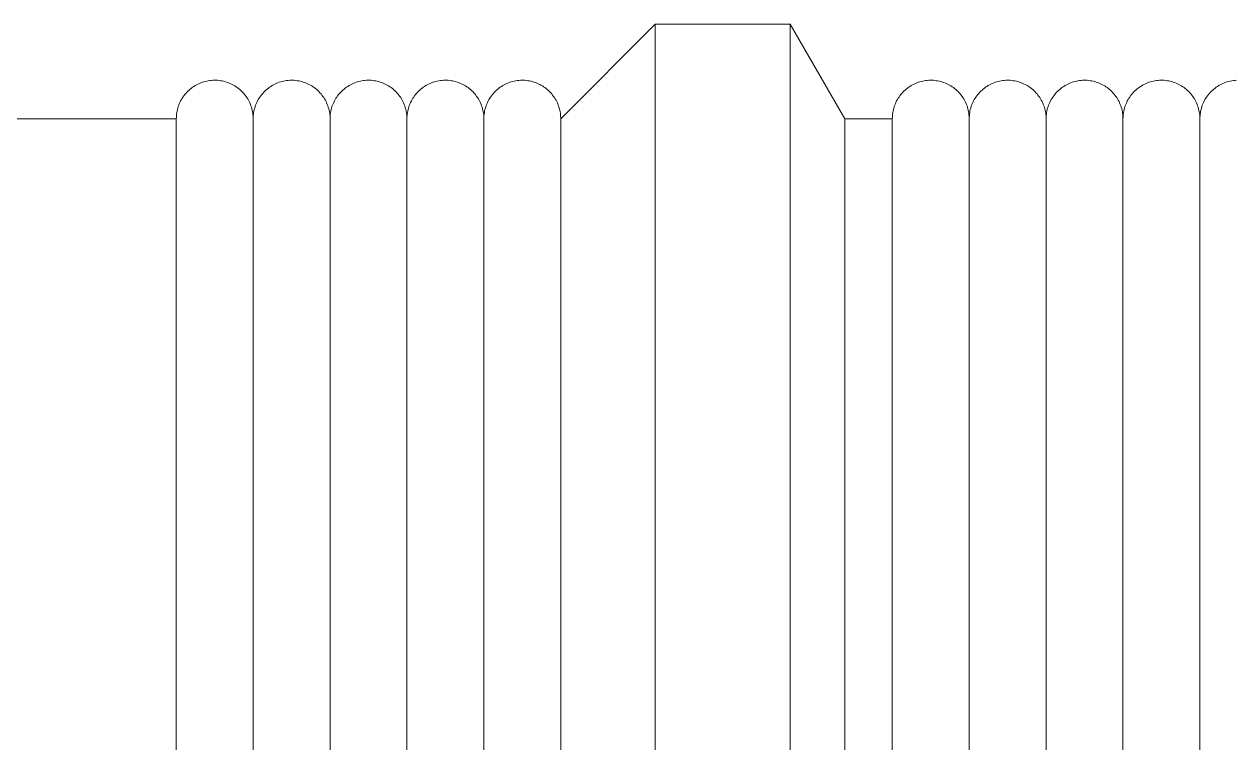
# Model space of a CAD drawing. Header units: inches. Extents: x -10318 to -7858, y -1627 to -453.
# Drawn here: x -8712.705 to -8711.479, y -570.866 to -570.14 of the extents above; entities that cross this region are included whole.
import ezdxf

# ---------------------------------------------------------------- set-up
doc = ezdxf.new("R2010")
doc.units = ezdxf.units.IN
doc.header["$MEASUREMENT"] = 0
doc.layers.add('A-GENM', color=13, linetype='Continuous', lineweight=9)

# ---------------------------------------------------------------- blocks, each defined once
blk = doc.blocks.new('M4_Assault_Rifle_14308 - M4_Assault_Rifle_14308-V7-4-Lower')
at = {"layer": 'A-GENM'}
for p, q in [((7.2004, -1.8851), (7.2004, -2.5417)), ((7.2783, -1.8851), (7.2783, -2.5417)), ((7.3561, -1.8851), (7.3561, -2.5417)), ((7.4339, -1.8851), (7.4339, -2.5417)), ((7.5117, -1.8851), (7.5117, -2.5417)), ((7.5599, -1.8851), (7.5599, -2.5417)), ((7.615, -1.8851), (7.615, -2.6372)), ((7.7517, -1.8851), (7.7517, -2.6372)), ((7.8472, -1.8851), (7.8472, -2.5417)), ((7.925, -1.8851), (7.925, -2.5417)), ((8.0028, -1.8851), (8.0028, -2.5417)), ((8.0807, -1.8851), (8.0807, -2.5417)), ((8.1585, -1.8851), (8.1585, -2.5417)), ((8.2363, -1.8851), (8.2363, -2.5417)), ((7.5117, -2.5417), (7.5599, -2.5417)), ((7.5599, -2.5417), (7.615, -2.6372)), ((7.7517, -2.6372), (7.8472, -2.5417)), ((8.2363, -2.5417), (8.2845, -2.5417)), ((8.2845, -2.5417), (9.18, -2.5417)), ((7.615, -2.6372), (7.7517, -2.6372))]:
    blk.add_line(p, q, dxfattribs=at)
at = {"layer": 'A-GENM', "flags": 128}
for points in [[(7.2004, -2.5417), (7.2004, -2.5411), (7.2004, -2.5396), (7.2004, -2.537), (7.2004, -2.5333), (7.2004, -2.5286), (7.2004, -2.5229), (7.2004, -2.5161), (7.2004, -2.5083), (7.2004, -2.4996), (7.2004, -2.4898), (7.2004, -2.4791), (7.2004, -2.4675), (7.2004, -2.4549), (7.2004, -2.4414), (7.2004, -2.427), (7.2004, -2.4117), (7.2004, -2.3956), (7.2004, -2.3787), (7.2004, -2.361), (7.2004, -2.3426), (7.2004, -2.3234), (7.2004, -2.3035), (7.2004, -2.2829), (7.2004, -2.2617), (7.2004, -2.2399), (7.2004, -2.2175), (7.2004, -2.1946), (7.2004, -2.1712), (7.2004, -2.1473), (7.2004, -2.123), (7.2004, -2.0984), (7.2004, -2.0734), (7.2004, -2.0481), (7.2004, -2.0225), (7.2004, -1.9967), (7.2004, -1.9708), (7.2004, -1.9447), (7.2004, -1.9185), (7.2004, -1.8922)], [(7.2004, -1.8851), (7.2004, -1.9114), (7.2004, -1.9376), (7.2004, -1.9637), (7.2004, -1.9897), (7.2004, -2.0156), (7.2004, -2.0412), (7.2004, -2.0666), (7.2004, -2.0917), (7.2004, -2.1164), (7.2004, -2.1408), (7.2004, -2.1648), (7.2004, -2.1883), (7.2004, -2.2114), (7.2004, -2.2339), (7.2004, -2.2559), (7.2004, -2.2772), (7.2004, -2.298), (7.2004, -2.3181), (7.2004, -2.3374), (7.2004, -2.3561), (7.2004, -2.374), (7.2004, -2.3912), (7.2004, -2.4075), (7.2004, -2.423), (7.2004, -2.4376), (7.2004, -2.4513), (7.2004, -2.4642), (7.2004, -2.4761), (7.2004, -2.4871), (7.2004, -2.4971), (7.2004, -2.5061), (7.2004, -2.5141), (7.2004, -2.5211), (7.2004, -2.5271), (7.2004, -2.5321), (7.2004, -2.5361), (7.2004, -2.539), (7.2004, -2.5408), (7.2004, -2.5416)], [(7.2783, -2.5417), (7.2783, -2.5411), (7.2783, -2.5396), (7.2783, -2.537), (7.2783, -2.5333), (7.2783, -2.5286), (7.2783, -2.5229), (7.2783, -2.5161), (7.2783, -2.5083), (7.2783, -2.4996), (7.2783, -2.4898), (7.2783, -2.4791), (7.2783, -2.4675), (7.2783, -2.4549), (7.2783, -2.4414), (7.2783, -2.427), (7.2783, -2.4117), (7.2783, -2.3956), (7.2783, -2.3787), (7.2783, -2.361), (7.2783, -2.3426), (7.2783, -2.3234), (7.2783, -2.3035), (7.2783, -2.2829), (7.2783, -2.2617), (7.2783, -2.2399), (7.2783, -2.2175), (7.2783, -2.1946), (7.2783, -2.1712), (7.2783, -2.1473), (7.2783, -2.123), (7.2783, -2.0984), (7.2783, -2.0734), (7.2783, -2.0481), (7.2783, -2.0225), (7.2783, -1.9967), (7.2783, -1.9708), (7.2783, -1.9447), (7.2783, -1.9185), (7.2783, -1.8922)], [(7.2783, -1.8851), (7.2783, -1.9114), (7.2783, -1.9376), (7.2783, -1.9637), (7.2783, -1.9897), (7.2783, -2.0156), (7.2783, -2.0412), (7.2783, -2.0666), (7.2783, -2.0917), (7.2783, -2.1164), (7.2783, -2.1408), (7.2783, -2.1648), (7.2783, -2.1883), (7.2783, -2.2114), (7.2783, -2.2339), (7.2783, -2.2559), (7.2783, -2.2772), (7.2783, -2.298), (7.2783, -2.3181), (7.2783, -2.3374), (7.2783, -2.3561), (7.2783, -2.374), (7.2783, -2.3912), (7.2783, -2.4075), (7.2783, -2.423), (7.2783, -2.4376), (7.2783, -2.4513), (7.2783, -2.4642), (7.2783, -2.4761), (7.2783, -2.4871), (7.2783, -2.4971), (7.2783, -2.5061), (7.2783, -2.5141), (7.2783, -2.5211), (7.2783, -2.5271), (7.2783, -2.5321), (7.2783, -2.5361), (7.2783, -2.539), (7.2783, -2.5408), (7.2783, -2.5416)], [(7.3561, -2.5417), (7.3561, -2.5411), (7.3561, -2.5396), (7.3561, -2.537), (7.3561, -2.5333), (7.3561, -2.5286), (7.3561, -2.5229), (7.3561, -2.5161), (7.3561, -2.5083), (7.3561, -2.4996), (7.3561, -2.4898), (7.3561, -2.4791), (7.3561, -2.4675), (7.3561, -2.4549), (7.3561, -2.4414), (7.3561, -2.427), (7.3561, -2.4117), (7.3561, -2.3956), (7.3561, -2.3787), (7.3561, -2.361), (7.3561, -2.3426), (7.3561, -2.3234), (7.3561, -2.3035), (7.3561, -2.2829), (7.3561, -2.2617), (7.3561, -2.2399), (7.3561, -2.2175), (7.3561, -2.1946), (7.3561, -2.1712), (7.3561, -2.1473), (7.3561, -2.123), (7.3561, -2.0984), (7.3561, -2.0734), (7.3561, -2.0481), (7.3561, -2.0225), (7.3561, -1.9967), (7.3561, -1.9708), (7.3561, -1.9447), (7.3561, -1.9185), (7.3561, -1.8922)], [(7.3561, -1.8851), (7.3561, -1.9114), (7.3561, -1.9376), (7.3561, -1.9637), (7.3561, -1.9897), (7.3561, -2.0156), (7.3561, -2.0412), (7.3561, -2.0666), (7.3561, -2.0917), (7.3561, -2.1164), (7.3561, -2.1408), (7.3561, -2.1648), (7.3561, -2.1883), (7.3561, -2.2114), (7.3561, -2.2339), (7.3561, -2.2559), (7.3561, -2.2772), (7.3561, -2.298), (7.3561, -2.3181), (7.3561, -2.3374), (7.3561, -2.3561), (7.3561, -2.374), (7.3561, -2.3912), (7.3561, -2.4075), (7.3561, -2.423), (7.3561, -2.4376), (7.3561, -2.4513), (7.3561, -2.4642), (7.3561, -2.4761), (7.3561, -2.4871), (7.3561, -2.4971), (7.3561, -2.5061), (7.3561, -2.5141), (7.3561, -2.5211), (7.3561, -2.5271), (7.3561, -2.5321), (7.3561, -2.5361), (7.3561, -2.539), (7.3561, -2.5408), (7.3561, -2.5416)], [(7.4339, -2.5417), (7.4339, -2.5411), (7.4339, -2.5396), (7.4339, -2.537), (7.4339, -2.5333), (7.4339, -2.5286), (7.4339, -2.5229), (7.4339, -2.5161), (7.4339, -2.5083), (7.4339, -2.4996), (7.4339, -2.4898), (7.4339, -2.4791), (7.4339, -2.4675), (7.4339, -2.4549), (7.4339, -2.4414), (7.4339, -2.427), (7.4339, -2.4117), (7.4339, -2.3956), (7.4339, -2.3787), (7.4339, -2.361), (7.4339, -2.3426), (7.4339, -2.3234), (7.4339, -2.3035), (7.4339, -2.2829), (7.4339, -2.2617), (7.4339, -2.2399), (7.4339, -2.2175), (7.4339, -2.1946), (7.4339, -2.1712), (7.4339, -2.1473), (7.4339, -2.123), (7.4339, -2.0984), (7.4339, -2.0734), (7.4339, -2.0481), (7.4339, -2.0225), (7.4339, -1.9967), (7.4339, -1.9708), (7.4339, -1.9447), (7.4339, -1.9185), (7.4339, -1.8922)], [(7.4339, -1.8851), (7.4339, -1.9114), (7.4339, -1.9376), (7.4339, -1.9637), (7.4339, -1.9897), (7.4339, -2.0156), (7.4339, -2.0412), (7.4339, -2.0666), (7.4339, -2.0917), (7.4339, -2.1164), (7.4339, -2.1408), (7.4339, -2.1648), (7.4339, -2.1883), (7.4339, -2.2114), (7.4339, -2.2339), (7.4339, -2.2559), (7.4339, -2.2772), (7.4339, -2.298), (7.4339, -2.3181), (7.4339, -2.3374), (7.4339, -2.3561), (7.4339, -2.374), (7.4339, -2.3912), (7.4339, -2.4075), (7.4339, -2.423), (7.4339, -2.4376), (7.4339, -2.4513), (7.4339, -2.4642), (7.4339, -2.4761), (7.4339, -2.4871), (7.4339, -2.4971), (7.4339, -2.5061), (7.4339, -2.5141), (7.4339, -2.5211), (7.4339, -2.5271), (7.4339, -2.5321), (7.4339, -2.5361), (7.4339, -2.539), (7.4339, -2.5408), (7.4339, -2.5416)], [(7.5117, -2.5417), (7.5117, -2.5411), (7.5117, -2.5396), (7.5117, -2.537), (7.5117, -2.5333), (7.5117, -2.5286), (7.5117, -2.5229), (7.5117, -2.5161), (7.5117, -2.5083), (7.5117, -2.4996), (7.5117, -2.4898), (7.5117, -2.4791), (7.5117, -2.4675), (7.5117, -2.4549), (7.5117, -2.4414), (7.5117, -2.427), (7.5117, -2.4117), (7.5117, -2.3956), (7.5117, -2.3787), (7.5117, -2.361), (7.5117, -2.3426), (7.5117, -2.3234), (7.5117, -2.3035), (7.5117, -2.2829), (7.5117, -2.2617), (7.5117, -2.2399), (7.5117, -2.2175), (7.5117, -2.1946), (7.5117, -2.1712), (7.5117, -2.1473), (7.5117, -2.123), (7.5117, -2.0984), (7.5117, -2.0734), (7.5117, -2.0481), (7.5117, -2.0225), (7.5117, -1.9967), (7.5117, -1.9708), (7.5117, -1.9447), (7.5117, -1.9185), (7.5117, -1.8922)], [(7.8472, -1.8851), (7.8472, -1.9114), (7.8472, -1.9376), (7.8472, -1.9637), (7.8472, -1.9897), (7.8472, -2.0156), (7.8472, -2.0412), (7.8472, -2.0666), (7.8472, -2.0917), (7.8472, -2.1164), (7.8472, -2.1408), (7.8472, -2.1648), (7.8472, -2.1883), (7.8472, -2.2114), (7.8472, -2.2339), (7.8472, -2.2559), (7.8472, -2.2772), (7.8472, -2.298), (7.8472, -2.3181), (7.8472, -2.3374), (7.8472, -2.3561), (7.8472, -2.374), (7.8472, -2.3912), (7.8472, -2.4075), (7.8472, -2.423), (7.8472, -2.4376), (7.8472, -2.4513), (7.8472, -2.4642), (7.8472, -2.4761), (7.8472, -2.4871), (7.8472, -2.4971), (7.8472, -2.5061), (7.8472, -2.5141), (7.8472, -2.5211), (7.8472, -2.5271), (7.8472, -2.5321), (7.8472, -2.5361), (7.8472, -2.539), (7.8472, -2.5408), (7.8472, -2.5416)], [(7.925, -2.5417), (7.925, -2.5411), (7.925, -2.5396), (7.925, -2.537), (7.925, -2.5333), (7.925, -2.5286), (7.925, -2.5229), (7.925, -2.5161), (7.925, -2.5083), (7.925, -2.4996), (7.925, -2.4898), (7.925, -2.4791), (7.925, -2.4675), (7.925, -2.4549), (7.925, -2.4414), (7.925, -2.427), (7.925, -2.4117), (7.925, -2.3956), (7.925, -2.3787), (7.925, -2.361), (7.925, -2.3426), (7.925, -2.3234), (7.925, -2.3035), (7.925, -2.2829), (7.925, -2.2617), (7.925, -2.2399), (7.925, -2.2175), (7.925, -2.1946), (7.925, -2.1712), (7.925, -2.1473), (7.925, -2.123), (7.925, -2.0984), (7.925, -2.0734), (7.925, -2.0481), (7.925, -2.0225), (7.925, -1.9967), (7.925, -1.9708), (7.925, -1.9447), (7.925, -1.9185), (7.925, -1.8922)], [(7.925, -1.8851), (7.925, -1.9114), (7.925, -1.9376), (7.925, -1.9637), (7.925, -1.9897), (7.925, -2.0156), (7.925, -2.0412), (7.925, -2.0666), (7.925, -2.0917), (7.925, -2.1164), (7.925, -2.1408), (7.925, -2.1648), (7.925, -2.1883), (7.925, -2.2114), (7.925, -2.2339), (7.925, -2.2559), (7.925, -2.2772), (7.925, -2.298), (7.925, -2.3181), (7.925, -2.3374), (7.925, -2.3561), (7.925, -2.374), (7.925, -2.3912), (7.925, -2.4075), (7.925, -2.423), (7.925, -2.4376), (7.925, -2.4513), (7.925, -2.4642), (7.925, -2.4761), (7.925, -2.4871), (7.925, -2.4971), (7.925, -2.5061), (7.925, -2.5141), (7.925, -2.5211), (7.925, -2.5271), (7.925, -2.5321), (7.925, -2.5361), (7.925, -2.539), (7.925, -2.5408), (7.925, -2.5416)], [(8.0028, -2.5417), (8.0028, -2.5411), (8.0028, -2.5396), (8.0028, -2.537), (8.0028, -2.5333), (8.0028, -2.5286), (8.0028, -2.5229), (8.0028, -2.5161), (8.0028, -2.5083), (8.0028, -2.4996), (8.0028, -2.4898), (8.0028, -2.4791), (8.0028, -2.4675), (8.0028, -2.4549), (8.0028, -2.4414), (8.0028, -2.427), (8.0028, -2.4117), (8.0028, -2.3956), (8.0028, -2.3787), (8.0028, -2.361), (8.0028, -2.3426), (8.0028, -2.3234), (8.0028, -2.3035), (8.0028, -2.2829), (8.0028, -2.2617), (8.0028, -2.2399), (8.0028, -2.2175), (8.0028, -2.1946), (8.0028, -2.1712), (8.0028, -2.1473), (8.0028, -2.123), (8.0028, -2.0984), (8.0028, -2.0734), (8.0028, -2.0481), (8.0028, -2.0225), (8.0028, -1.9967), (8.0028, -1.9708), (8.0028, -1.9447), (8.0028, -1.9185), (8.0028, -1.8922)], [(8.0028, -1.8851), (8.0028, -1.9114), (8.0028, -1.9376), (8.0028, -1.9637), (8.0028, -1.9897), (8.0028, -2.0156), (8.0028, -2.0412), (8.0028, -2.0666), (8.0028, -2.0917), (8.0028, -2.1164), (8.0028, -2.1408), (8.0028, -2.1648), (8.0028, -2.1883), (8.0028, -2.2114), (8.0028, -2.2339), (8.0028, -2.2559), (8.0028, -2.2772), (8.0028, -2.298), (8.0028, -2.3181), (8.0028, -2.3374), (8.0028, -2.3561), (8.0028, -2.374), (8.0028, -2.3912), (8.0028, -2.4075), (8.0028, -2.423), (8.0028, -2.4376), (8.0028, -2.4513), (8.0028, -2.4642), (8.0028, -2.4761), (8.0028, -2.4871), (8.0028, -2.4971), (8.0028, -2.5061), (8.0028, -2.5141), (8.0028, -2.5211), (8.0028, -2.5271), (8.0028, -2.5321), (8.0028, -2.5361), (8.0028, -2.539), (8.0028, -2.5408), (8.0028, -2.5416)], [(8.0807, -2.5417), (8.0807, -2.5411), (8.0807, -2.5396), (8.0807, -2.537), (8.0807, -2.5333), (8.0807, -2.5286), (8.0807, -2.5229), (8.0807, -2.5161), (8.0807, -2.5083), (8.0807, -2.4996), (8.0807, -2.4898), (8.0807, -2.4791), (8.0807, -2.4675), (8.0807, -2.4549), (8.0807, -2.4414), (8.0807, -2.427), (8.0807, -2.4117), (8.0807, -2.3956), (8.0807, -2.3787), (8.0807, -2.361), (8.0807, -2.3426), (8.0807, -2.3234), (8.0807, -2.3035), (8.0807, -2.2829), (8.0807, -2.2617), (8.0807, -2.2399), (8.0807, -2.2175), (8.0807, -2.1946), (8.0807, -2.1712), (8.0807, -2.1473), (8.0807, -2.123), (8.0807, -2.0984), (8.0807, -2.0734), (8.0807, -2.0481), (8.0807, -2.0225), (8.0807, -1.9967), (8.0807, -1.9708), (8.0807, -1.9447), (8.0807, -1.9185), (8.0807, -1.8922)], [(8.0807, -1.8851), (8.0807, -1.9114), (8.0807, -1.9376), (8.0807, -1.9637), (8.0807, -1.9897), (8.0807, -2.0156), (8.0807, -2.0412), (8.0807, -2.0666), (8.0807, -2.0917), (8.0807, -2.1164), (8.0807, -2.1408), (8.0807, -2.1648), (8.0807, -2.1883), (8.0807, -2.2114), (8.0807, -2.2339), (8.0807, -2.2559), (8.0807, -2.2772), (8.0807, -2.298), (8.0807, -2.3181), (8.0807, -2.3374), (8.0807, -2.3561), (8.0807, -2.374), (8.0807, -2.3912), (8.0807, -2.4075), (8.0807, -2.423), (8.0807, -2.4376), (8.0807, -2.4513), (8.0807, -2.4642), (8.0807, -2.4761), (8.0807, -2.4871), (8.0807, -2.4971), (8.0807, -2.5061), (8.0807, -2.5141), (8.0807, -2.5211), (8.0807, -2.5271), (8.0807, -2.5321), (8.0807, -2.5361), (8.0807, -2.539), (8.0807, -2.5408), (8.0807, -2.5416)], [(8.1585, -2.5417), (8.1585, -2.5411), (8.1585, -2.5396), (8.1585, -2.537), (8.1585, -2.5333), (8.1585, -2.5286), (8.1585, -2.5229), (8.1585, -2.5161), (8.1585, -2.5083), (8.1585, -2.4996), (8.1585, -2.4898), (8.1585, -2.4791), (8.1585, -2.4675), (8.1585, -2.4549), (8.1585, -2.4414), (8.1585, -2.427), (8.1585, -2.4117), (8.1585, -2.3956), (8.1585, -2.3787), (8.1585, -2.361), (8.1585, -2.3426), (8.1585, -2.3234), (8.1585, -2.3035), (8.1585, -2.2829), (8.1585, -2.2617), (8.1585, -2.2399), (8.1585, -2.2175), (8.1585, -2.1946), (8.1585, -2.1712), (8.1585, -2.1473), (8.1585, -2.123), (8.1585, -2.0984), (8.1585, -2.0734), (8.1585, -2.0481), (8.1585, -2.0225), (8.1585, -1.9967), (8.1585, -1.9708), (8.1585, -1.9447), (8.1585, -1.9185), (8.1585, -1.8922)], [(8.1585, -1.8851), (8.1585, -1.9114), (8.1585, -1.9376), (8.1585, -1.9637), (8.1585, -1.9897), (8.1585, -2.0156), (8.1585, -2.0412), (8.1585, -2.0666), (8.1585, -2.0917), (8.1585, -2.1164), (8.1585, -2.1408), (8.1585, -2.1648), (8.1585, -2.1883), (8.1585, -2.2114), (8.1585, -2.2339), (8.1585, -2.2559), (8.1585, -2.2772), (8.1585, -2.298), (8.1585, -2.3181), (8.1585, -2.3374), (8.1585, -2.3561), (8.1585, -2.374), (8.1585, -2.3912), (8.1585, -2.4075), (8.1585, -2.423), (8.1585, -2.4376), (8.1585, -2.4513), (8.1585, -2.4642), (8.1585, -2.4761), (8.1585, -2.4871), (8.1585, -2.4971), (8.1585, -2.5061), (8.1585, -2.5141), (8.1585, -2.5211), (8.1585, -2.5271), (8.1585, -2.5321), (8.1585, -2.5361), (8.1585, -2.539), (8.1585, -2.5408), (8.1585, -2.5416)], [(8.2363, -2.5417), (8.2363, -2.5411), (8.2363, -2.5396), (8.2363, -2.537), (8.2363, -2.5333), (8.2363, -2.5286), (8.2363, -2.5229), (8.2363, -2.5161), (8.2363, -2.5083), (8.2363, -2.4996), (8.2363, -2.4898), (8.2363, -2.4791), (8.2363, -2.4675), (8.2363, -2.4549), (8.2363, -2.4414), (8.2363, -2.427), (8.2363, -2.4117), (8.2363, -2.3956), (8.2363, -2.3787), (8.2363, -2.361), (8.2363, -2.3426), (8.2363, -2.3234), (8.2363, -2.3035), (8.2363, -2.2829), (8.2363, -2.2617), (8.2363, -2.2399), (8.2363, -2.2175), (8.2363, -2.1946), (8.2363, -2.1712), (8.2363, -2.1473), (8.2363, -2.123), (8.2363, -2.0984), (8.2363, -2.0734), (8.2363, -2.0481), (8.2363, -2.0225), (8.2363, -1.9967), (8.2363, -1.9708), (8.2363, -1.9447), (8.2363, -1.9185), (8.2363, -1.8922)], [(7.2004, -2.5417), (7.2004, -2.5411), (7.2004, -2.5396), (7.2004, -2.537), (7.2004, -2.5333), (7.2004, -2.5286), (7.2004, -2.5229), (7.2004, -2.5161), (7.2004, -2.5083), (7.2004, -2.4996), (7.2004, -2.4898), (7.2004, -2.4791), (7.2004, -2.4675), (7.2004, -2.4549), (7.2004, -2.4414), (7.2004, -2.427), (7.2004, -2.4117), (7.2004, -2.3956), (7.2004, -2.3787), (7.2004, -2.361), (7.2004, -2.3426), (7.2004, -2.3234), (7.2004, -2.3035), (7.2004, -2.2829), (7.2004, -2.2617), (7.2004, -2.2399), (7.2004, -2.2175), (7.2004, -2.1946), (7.2004, -2.1712), (7.2004, -2.1473), (7.2004, -2.123), (7.2004, -2.0984), (7.2004, -2.0734), (7.2004, -2.0481), (7.2004, -2.0225), (7.2004, -1.9967), (7.2004, -1.9708), (7.2004, -1.9447)], [(7.2783, -2.5417), (7.2783, -2.5411), (7.2783, -2.5396), (7.2783, -2.537), (7.2783, -2.5333), (7.2783, -2.5286), (7.2783, -2.5229), (7.2783, -2.5161), (7.2783, -2.5083), (7.2783, -2.4996), (7.2783, -2.4898), (7.2783, -2.4791), (7.2783, -2.4675), (7.2783, -2.4549), (7.2783, -2.4414), (7.2783, -2.427), (7.2783, -2.4117), (7.2783, -2.3956), (7.2783, -2.3787), (7.2783, -2.361), (7.2783, -2.3426), (7.2783, -2.3234), (7.2783, -2.3035), (7.2783, -2.2829), (7.2783, -2.2617), (7.2783, -2.2399), (7.2783, -2.2175), (7.2783, -2.1946), (7.2783, -2.1712), (7.2783, -2.1473), (7.2783, -2.123), (7.2783, -2.0984), (7.2783, -2.0734), (7.2783, -2.0481), (7.2783, -2.0225), (7.2783, -1.9967), (7.2783, -1.9708), (7.2783, -1.9447)], [(7.3561, -2.5417), (7.3561, -2.5411), (7.3561, -2.5396), (7.3561, -2.537), (7.3561, -2.5333), (7.3561, -2.5286), (7.3561, -2.5229), (7.3561, -2.5161), (7.3561, -2.5083), (7.3561, -2.4996), (7.3561, -2.4898), (7.3561, -2.4791), (7.3561, -2.4675), (7.3561, -2.4549), (7.3561, -2.4414), (7.3561, -2.427), (7.3561, -2.4117), (7.3561, -2.3956), (7.3561, -2.3787), (7.3561, -2.361), (7.3561, -2.3426), (7.3561, -2.3234), (7.3561, -2.3035), (7.3561, -2.2829), (7.3561, -2.2617), (7.3561, -2.2399), (7.3561, -2.2175), (7.3561, -2.1946), (7.3561, -2.1712), (7.3561, -2.1473), (7.3561, -2.123), (7.3561, -2.0984), (7.3561, -2.0734), (7.3561, -2.0481), (7.3561, -2.0225), (7.3561, -1.9967), (7.3561, -1.9708), (7.3561, -1.9447)], [(7.4339, -2.5417), (7.4339, -2.5411), (7.4339, -2.5396), (7.4339, -2.537), (7.4339, -2.5333), (7.4339, -2.5286), (7.4339, -2.5229), (7.4339, -2.5161), (7.4339, -2.5083), (7.4339, -2.4996), (7.4339, -2.4898), (7.4339, -2.4791), (7.4339, -2.4675), (7.4339, -2.4549), (7.4339, -2.4414), (7.4339, -2.427), (7.4339, -2.4117), (7.4339, -2.3956), (7.4339, -2.3787), (7.4339, -2.361), (7.4339, -2.3426), (7.4339, -2.3234), (7.4339, -2.3035), (7.4339, -2.2829), (7.4339, -2.2617), (7.4339, -2.2399), (7.4339, -2.2175), (7.4339, -2.1946), (7.4339, -2.1712), (7.4339, -2.1473), (7.4339, -2.123), (7.4339, -2.0984), (7.4339, -2.0734), (7.4339, -2.0481), (7.4339, -2.0225), (7.4339, -1.9967), (7.4339, -1.9708), (7.4339, -1.9447)], [(7.925, -2.5417), (7.925, -2.5411), (7.925, -2.5396), (7.925, -2.537), (7.925, -2.5333), (7.925, -2.5286), (7.925, -2.5229), (7.925, -2.5161), (7.925, -2.5083), (7.925, -2.4996), (7.925, -2.4898), (7.925, -2.4791), (7.925, -2.4675), (7.925, -2.4549), (7.925, -2.4414), (7.925, -2.427), (7.925, -2.4117), (7.925, -2.3956), (7.925, -2.3787), (7.925, -2.361), (7.925, -2.3426), (7.925, -2.3234), (7.925, -2.3035), (7.925, -2.2829), (7.925, -2.2617), (7.925, -2.2399), (7.925, -2.2175), (7.925, -2.1946), (7.925, -2.1712), (7.925, -2.1473), (7.925, -2.123), (7.925, -2.0984), (7.925, -2.0734), (7.925, -2.0481), (7.925, -2.0225), (7.925, -1.9967), (7.925, -1.9708), (7.925, -1.9447)], [(8.0028, -2.5417), (8.0028, -2.5411), (8.0028, -2.5396), (8.0028, -2.537), (8.0028, -2.5333), (8.0028, -2.5286), (8.0028, -2.5229), (8.0028, -2.5161), (8.0028, -2.5083), (8.0028, -2.4996), (8.0028, -2.4898), (8.0028, -2.4791), (8.0028, -2.4675), (8.0028, -2.4549), (8.0028, -2.4414), (8.0028, -2.427), (8.0028, -2.4117), (8.0028, -2.3956), (8.0028, -2.3787), (8.0028, -2.361), (8.0028, -2.3426), (8.0028, -2.3234), (8.0028, -2.3035), (8.0028, -2.2829), (8.0028, -2.2617), (8.0028, -2.2399), (8.0028, -2.2175), (8.0028, -2.1946), (8.0028, -2.1712), (8.0028, -2.1473), (8.0028, -2.123), (8.0028, -2.0984), (8.0028, -2.0734), (8.0028, -2.0481), (8.0028, -2.0225), (8.0028, -1.9967), (8.0028, -1.9708), (8.0028, -1.9447)], [(8.0807, -2.5417), (8.0807, -2.5411), (8.0807, -2.5396), (8.0807, -2.537), (8.0807, -2.5333), (8.0807, -2.5286), (8.0807, -2.5229), (8.0807, -2.5161), (8.0807, -2.5083), (8.0807, -2.4996), (8.0807, -2.4898), (8.0807, -2.4791), (8.0807, -2.4675), (8.0807, -2.4549), (8.0807, -2.4414), (8.0807, -2.427), (8.0807, -2.4117), (8.0807, -2.3956), (8.0807, -2.3787), (8.0807, -2.361), (8.0807, -2.3426), (8.0807, -2.3234), (8.0807, -2.3035), (8.0807, -2.2829), (8.0807, -2.2617), (8.0807, -2.2399), (8.0807, -2.2175), (8.0807, -2.1946), (8.0807, -2.1712), (8.0807, -2.1473), (8.0807, -2.123), (8.0807, -2.0984), (8.0807, -2.0734), (8.0807, -2.0481), (8.0807, -2.0225), (8.0807, -1.9967), (8.0807, -1.9708), (8.0807, -1.9447)], [(8.1585, -2.5417), (8.1585, -2.5411), (8.1585, -2.5396), (8.1585, -2.537), (8.1585, -2.5333), (8.1585, -2.5286), (8.1585, -2.5229), (8.1585, -2.5161), (8.1585, -2.5083), (8.1585, -2.4996), (8.1585, -2.4898), (8.1585, -2.4791), (8.1585, -2.4675), (8.1585, -2.4549), (8.1585, -2.4414), (8.1585, -2.427), (8.1585, -2.4117), (8.1585, -2.3956), (8.1585, -2.3787), (8.1585, -2.361), (8.1585, -2.3426), (8.1585, -2.3234), (8.1585, -2.3035), (8.1585, -2.2829), (8.1585, -2.2617), (8.1585, -2.2399), (8.1585, -2.2175), (8.1585, -2.1946), (8.1585, -2.1712), (8.1585, -2.1473), (8.1585, -2.123), (8.1585, -2.0984), (8.1585, -2.0734), (8.1585, -2.0481), (8.1585, -2.0225), (8.1585, -1.9967), (8.1585, -1.9708), (8.1585, -1.9447)], [(7.2004, -2.3561), (7.2004, -2.374), (7.2004, -2.3912)], [(7.2783, -2.3561), (7.2783, -2.374), (7.2783, -2.3912)], [(7.3561, -2.3561), (7.3561, -2.374), (7.3561, -2.3912)], [(7.4339, -2.3561), (7.4339, -2.374), (7.4339, -2.3912)], [(7.5117, -2.3561), (7.5117, -2.374), (7.5117, -2.3912), (7.5117, -2.4075), (7.5117, -2.423), (7.5117, -2.4376), (7.5117, -2.4513), (7.5117, -2.4642), (7.5117, -2.4761), (7.5117, -2.4871), (7.5117, -2.4971), (7.5117, -2.5061), (7.5117, -2.5141), (7.5117, -2.5211), (7.5117, -2.5271), (7.5117, -2.5321), (7.5117, -2.5361), (7.5117, -2.539), (7.5117, -2.5408), (7.5117, -2.5416)], [(7.925, -2.3561), (7.925, -2.374), (7.925, -2.3912)], [(8.0028, -2.3561), (8.0028, -2.374), (8.0028, -2.3912)], [(8.0807, -2.3561), (8.0807, -2.374), (8.0807, -2.3912)], [(8.1585, -2.3561), (8.1585, -2.374), (8.1585, -2.3912)], [(8.2363, -2.3561), (8.2363, -2.374), (8.2363, -2.3912), (8.2363, -2.4075), (8.2363, -2.423), (8.2363, -2.4376), (8.2363, -2.4513), (8.2363, -2.4642), (8.2363, -2.4761), (8.2363, -2.4871), (8.2363, -2.4971), (8.2363, -2.5061), (8.2363, -2.5141), (8.2363, -2.5211), (8.2363, -2.5271), (8.2363, -2.5321), (8.2363, -2.5361), (8.2363, -2.539), (8.2363, -2.5408), (8.2363, -2.5416)], [(7.2004, -2.4761), (7.2004, -2.4871), (7.2004, -2.4971), (7.2004, -2.5061), (7.2004, -2.5141), (7.2004, -2.5211), (7.2004, -2.5271), (7.2004, -2.5321), (7.2004, -2.5361), (7.2004, -2.539), (7.2004, -2.5408), (7.2004, -2.5416)], [(7.2783, -2.4761), (7.2783, -2.4871), (7.2783, -2.4971), (7.2783, -2.5061), (7.2783, -2.5141), (7.2783, -2.5211), (7.2783, -2.5271), (7.2783, -2.5321), (7.2783, -2.5361), (7.2783, -2.539), (7.2783, -2.5408), (7.2783, -2.5416)], [(7.3561, -2.4761), (7.3561, -2.4871), (7.3561, -2.4971), (7.3561, -2.5061), (7.3561, -2.5141), (7.3561, -2.5211), (7.3561, -2.5271), (7.3561, -2.5321), (7.3561, -2.5361), (7.3561, -2.539), (7.3561, -2.5408), (7.3561, -2.5416)], [(7.4339, -2.4761), (7.4339, -2.4871), (7.4339, -2.4971), (7.4339, -2.5061), (7.4339, -2.5141), (7.4339, -2.5211), (7.4339, -2.5271), (7.4339, -2.5321), (7.4339, -2.5361), (7.4339, -2.539), (7.4339, -2.5408), (7.4339, -2.5416)], [(7.925, -2.4761), (7.925, -2.4871), (7.925, -2.4971), (7.925, -2.5061), (7.925, -2.5141), (7.925, -2.5211), (7.925, -2.5271), (7.925, -2.5321), (7.925, -2.5361), (7.925, -2.539), (7.925, -2.5408), (7.925, -2.5416)], [(8.0028, -2.4761), (8.0028, -2.4871), (8.0028, -2.4971), (8.0028, -2.5061), (8.0028, -2.5141), (8.0028, -2.5211), (8.0028, -2.5271), (8.0028, -2.5321), (8.0028, -2.5361), (8.0028, -2.539), (8.0028, -2.5408), (8.0028, -2.5416)], [(8.0807, -2.4761), (8.0807, -2.4871), (8.0807, -2.4971), (8.0807, -2.5061), (8.0807, -2.5141), (8.0807, -2.5211), (8.0807, -2.5271), (8.0807, -2.5321), (8.0807, -2.5361), (8.0807, -2.539), (8.0807, -2.5408), (8.0807, -2.5416)], [(8.1585, -2.4761), (8.1585, -2.4871), (8.1585, -2.4971), (8.1585, -2.5061), (8.1585, -2.5141), (8.1585, -2.5211), (8.1585, -2.5271), (8.1585, -2.5321), (8.1585, -2.5361), (8.1585, -2.539), (8.1585, -2.5408), (8.1585, -2.5416)], [(7.8472, -2.5417), (7.8472, -2.5411), (7.8472, -2.5396), (7.8472, -2.537), (7.8472, -2.5333), (7.8472, -2.5286), (7.8472, -2.5229), (7.8472, -2.5161), (7.8472, -2.5083), (7.8472, -2.4996), (7.8472, -2.4898), (7.8472, -2.4791)], [(7.2004, -2.5417), (7.2004, -2.5432), (7.2003, -2.5448), (7.2002, -2.5463), (7.1999, -2.5479), (7.1997, -2.5494), (7.1993, -2.5509), (7.1989, -2.5524), (7.1985, -2.5539), (7.198, -2.5554), (7.1974, -2.5568), (7.1967, -2.5582), (7.196, -2.5596), (7.1953, -2.561), (7.1945, -2.5623), (7.1936, -2.5636), (7.1927, -2.5649), (7.1918, -2.5661), (7.1908, -2.5673), (7.1897, -2.5685), (7.1886, -2.5696), (7.1875, -2.5706), (7.1863, -2.5717), (7.1851, -2.5726), (7.1839, -2.5735), (7.1826, -2.5744), (7.1812, -2.5752), (7.1799, -2.576), (7.1785, -2.5767), (7.1771, -2.5773), (7.1756, -2.5779), (7.1742, -2.5785), (7.1727, -2.5789), (7.1712, -2.5794), (7.1697, -2.5797), (7.1682, -2.58), (7.1666, -2.5802), (7.1651, -2.5804), (7.1635, -2.5805)], [(7.2783, -2.5417), (7.2782, -2.5432), (7.2781, -2.5448), (7.278, -2.5463), (7.2778, -2.5479), (7.2775, -2.5494), (7.2771, -2.5509), (7.2767, -2.5524), (7.2763, -2.5539), (7.2758, -2.5554), (7.2752, -2.5568), (7.2745, -2.5582), (7.2739, -2.5596), (7.2731, -2.561), (7.2723, -2.5623), (7.2715, -2.5636), (7.2706, -2.5649), (7.2696, -2.5661), (7.2686, -2.5673), (7.2675, -2.5685), (7.2665, -2.5696), (7.2653, -2.5706), (7.2641, -2.5717), (7.2629, -2.5726), (7.2617, -2.5735), (7.2604, -2.5744), (7.259, -2.5752), (7.2577, -2.576), (7.2563, -2.5767), (7.2549, -2.5773), (7.2534, -2.5779), (7.252, -2.5785), (7.2505, -2.5789), (7.249, -2.5794), (7.2475, -2.5797), (7.246, -2.58), (7.2444, -2.5802), (7.2429, -2.5804), (7.2413, -2.5805), (7.2398, -2.5806), (7.2382, -2.5806), (7.2367, -2.5805), (7.2351, -2.5803), (7.2336, -2.5801), (7.232, -2.5799), (7.2305, -2.5796), (7.229, -2.5792), (7.2275, -2.5787), (7.226, -2.5782), (7.2246, -2.5777), (7.2232, -2.5771), (7.2218, -2.5764), (7.2204, -2.5756), (7.219, -2.5749), (7.2177, -2.574), (7.2165, -2.5731), (7.2152, -2.5722), (7.214, -2.5712), (7.2129, -2.5702), (7.2117, -2.5691), (7.2107, -2.568), (7.2096, -2.5668), (7.2087, -2.5656), (7.2077, -2.5643), (7.2068, -2.563), (7.206, -2.5617), (7.2052, -2.5604), (7.2045, -2.559), (7.2039, -2.5576), (7.2032, -2.5562), (7.2027, -2.5547), (7.2022, -2.5532), (7.2018, -2.5517), (7.2014, -2.5502), (7.2011, -2.5487), (7.2008, -2.5472), (7.2006, -2.5456), (7.2005, -2.5441), (7.2005, -2.5425), (7.2004, -2.5417)], [(7.3561, -2.5417), (7.356, -2.5432), (7.3559, -2.5448), (7.3558, -2.5463), (7.3556, -2.5479), (7.3553, -2.5494), (7.3549, -2.5509), (7.3545, -2.5524), (7.3541, -2.5539), (7.3536, -2.5554), (7.353, -2.5568), (7.3524, -2.5582), (7.3517, -2.5596), (7.3509, -2.561), (7.3501, -2.5623), (7.3493, -2.5636), (7.3484, -2.5649), (7.3474, -2.5661), (7.3464, -2.5673), (7.3454, -2.5685), (7.3443, -2.5696), (7.3431, -2.5706), (7.3419, -2.5717), (7.3407, -2.5726), (7.3395, -2.5735), (7.3382, -2.5744), (7.3369, -2.5752), (7.3355, -2.576), (7.3341, -2.5767), (7.3327, -2.5773), (7.3313, -2.5779), (7.3298, -2.5785), (7.3283, -2.5789), (7.3268, -2.5794), (7.3253, -2.5797), (7.3238, -2.58), (7.3222, -2.5802), (7.3207, -2.5804), (7.3191, -2.5805), (7.3176, -2.5806), (7.316, -2.5806), (7.3145, -2.5805), (7.3129, -2.5803), (7.3114, -2.5801), (7.3098, -2.5799), (7.3083, -2.5796), (7.3068, -2.5792), (7.3053, -2.5787), (7.3038, -2.5782), (7.3024, -2.5777), (7.301, -2.5771), (7.2996, -2.5764), (7.2982, -2.5756), (7.2968, -2.5749), (7.2955, -2.574), (7.2943, -2.5731), (7.293, -2.5722), (7.2918, -2.5712), (7.2907, -2.5702), (7.2895, -2.5691), (7.2885, -2.568), (7.2874, -2.5668), (7.2865, -2.5656), (7.2855, -2.5643), (7.2846, -2.563), (7.2838, -2.5617), (7.283, -2.5604), (7.2823, -2.559), (7.2817, -2.5576), (7.2811, -2.5562), (7.2805, -2.5547), (7.28, -2.5532), (7.2796, -2.5517), (7.2792, -2.5502), (7.2789, -2.5487), (7.2786, -2.5472), (7.2785, -2.5456), (7.2783, -2.5441), (7.2783, -2.5425), (7.2783, -2.5417)], [(7.4339, -2.5417), (7.4338, -2.5432), (7.4337, -2.5448), (7.4336, -2.5463), (7.4334, -2.5479), (7.4331, -2.5494), (7.4328, -2.5509), (7.4324, -2.5524), (7.4319, -2.5539), (7.4314, -2.5554), (7.4308, -2.5568), (7.4302, -2.5582), (7.4295, -2.5596), (7.4287, -2.561), (7.4279, -2.5623), (7.4271, -2.5636), (7.4262, -2.5649), (7.4252, -2.5661), (7.4242, -2.5673), (7.4232, -2.5685), (7.4221, -2.5696), (7.4209, -2.5706), (7.4198, -2.5717), (7.4185, -2.5726), (7.4173, -2.5735), (7.416, -2.5744), (7.4147, -2.5752), (7.4133, -2.576), (7.4119, -2.5767), (7.4105, -2.5773), (7.4091, -2.5779), (7.4076, -2.5785), (7.4061, -2.5789), (7.4046, -2.5794), (7.4031, -2.5797), (7.4016, -2.58), (7.4, -2.5802), (7.3985, -2.5804), (7.3969, -2.5805), (7.3954, -2.5806), (7.3938, -2.5806), (7.3923, -2.5805), (7.3907, -2.5803), (7.3892, -2.5801), (7.3876, -2.5799), (7.3861, -2.5796), (7.3846, -2.5792), (7.3831, -2.5787), (7.3817, -2.5782), (7.3802, -2.5777), (7.3788, -2.5771), (7.3774, -2.5764), (7.376, -2.5756), (7.3747, -2.5749), (7.3733, -2.574), (7.3721, -2.5731), (7.3708, -2.5722), (7.3696, -2.5712), (7.3685, -2.5702), (7.3674, -2.5691), (7.3663, -2.568), (7.3652, -2.5668), (7.3643, -2.5656), (7.3633, -2.5643), (7.3625, -2.563), (7.3616, -2.5617), (7.3609, -2.5604), (7.3601, -2.559), (7.3595, -2.5576), (7.3589, -2.5562), (7.3583, -2.5547), (7.3578, -2.5532), (7.3574, -2.5517), (7.357, -2.5502), (7.3567, -2.5487), (7.3564, -2.5472), (7.3563, -2.5456), (7.3561, -2.5441), (7.3561, -2.5425), (7.3561, -2.5417)], [(7.5117, -2.5417), (7.5116, -2.5432), (7.5116, -2.5448), (7.5114, -2.5463), (7.5112, -2.5479), (7.5109, -2.5494), (7.5106, -2.5509), (7.5102, -2.5524), (7.5097, -2.5539), (7.5092, -2.5554), (7.5086, -2.5568), (7.508, -2.5582), (7.5073, -2.5596), (7.5065, -2.561), (7.5057, -2.5623), (7.5049, -2.5636), (7.504, -2.5649), (7.503, -2.5661), (7.502, -2.5673), (7.501, -2.5685), (7.4999, -2.5696), (7.4987, -2.5706), (7.4976, -2.5717), (7.4963, -2.5726), (7.4951, -2.5735), (7.4938, -2.5744), (7.4925, -2.5752), (7.4911, -2.576), (7.4897, -2.5767), (7.4883, -2.5773), (7.4869, -2.5779), (7.4854, -2.5785), (7.4839, -2.5789), (7.4824, -2.5794), (7.4809, -2.5797), (7.4794, -2.58), (7.4778, -2.5802), (7.4763, -2.5804), (7.4747, -2.5805), (7.4732, -2.5806), (7.4716, -2.5806), (7.4701, -2.5805), (7.4685, -2.5803), (7.467, -2.5801), (7.4655, -2.5799), (7.4639, -2.5796), (7.4624, -2.5792), (7.4609, -2.5787), (7.4595, -2.5782), (7.458, -2.5777), (7.4566, -2.5771), (7.4552, -2.5764), (7.4538, -2.5756), (7.4525, -2.5749), (7.4512, -2.574), (7.4499, -2.5731), (7.4486, -2.5722), (7.4474, -2.5712), (7.4463, -2.5702), (7.4452, -2.5691), (7.4441, -2.568), (7.4431, -2.5668), (7.4421, -2.5656), (7.4411, -2.5643), (7.4403, -2.563), (7.4394, -2.5617), (7.4387, -2.5604), (7.4379, -2.559), (7.4373, -2.5576), (7.4367, -2.5562), (7.4361, -2.5547), (7.4356, -2.5532), (7.4352, -2.5517), (7.4348, -2.5502), (7.4345, -2.5487), (7.4343, -2.5472), (7.4341, -2.5456), (7.4339, -2.5441), (7.4339, -2.5425), (7.4339, -2.5417)], [(7.925, -2.5417), (7.925, -2.5432), (7.9249, -2.5448), (7.9248, -2.5463), (7.9245, -2.5479), (7.9243, -2.5494), (7.9239, -2.5509), (7.9235, -2.5524), (7.9231, -2.5539), (7.9225, -2.5554), (7.922, -2.5568), (7.9213, -2.5582), (7.9206, -2.5596), (7.9199, -2.561), (7.9191, -2.5623), (7.9182, -2.5636), (7.9173, -2.5649), (7.9164, -2.5661), (7.9154, -2.5673), (7.9143, -2.5685), (7.9132, -2.5696), (7.9121, -2.5706), (7.9109, -2.5717), (7.9097, -2.5726), (7.9084, -2.5735), (7.9072, -2.5744), (7.9058, -2.5752), (7.9045, -2.576), (7.9031, -2.5767), (7.9017, -2.5773), (7.9002, -2.5779), (7.8988, -2.5785), (7.8973, -2.5789), (7.8958, -2.5794), (7.8943, -2.5797), (7.8927, -2.58), (7.8912, -2.5802), (7.8897, -2.5804), (7.8881, -2.5805), (7.8866, -2.5806), (7.885, -2.5806), (7.8834, -2.5805), (7.8819, -2.5803), (7.8804, -2.5801), (7.8788, -2.5799), (7.8773, -2.5796), (7.8758, -2.5792), (7.8743, -2.5787), (7.8728, -2.5782), (7.8714, -2.5777), (7.8699, -2.5771), (7.8685, -2.5764), (7.8672, -2.5756), (7.8658, -2.5749), (7.8645, -2.574), (7.8632, -2.5731), (7.862, -2.5722), (7.8608, -2.5712), (7.8596, -2.5702), (7.8585, -2.5691), (7.8574, -2.568), (7.8564, -2.5668), (7.8554, -2.5656), (7.8545, -2.5643), (7.8536, -2.563), (7.8528, -2.5617), (7.852, -2.5604), (7.8513, -2.559), (7.8506, -2.5576), (7.85, -2.5562), (7.8495, -2.5547), (7.849, -2.5532), (7.8486, -2.5517), (7.8482, -2.5502), (7.8479, -2.5487), (7.8476, -2.5472), (7.8474, -2.5456), (7.8473, -2.5441), (7.8472, -2.5425), (7.8472, -2.5417)], [(8.0028, -2.5417), (8.0028, -2.5432), (8.0027, -2.5448), (8.0026, -2.5463), (8.0023, -2.5479), (8.0021, -2.5494), (8.0017, -2.5509), (8.0013, -2.5524), (8.0009, -2.5539), (8.0004, -2.5554), (7.9998, -2.5568), (7.9991, -2.5582), (7.9984, -2.5596), (7.9977, -2.561), (7.9969, -2.5623), (7.996, -2.5636), (7.9951, -2.5649), (7.9942, -2.5661), (7.9932, -2.5673), (7.9921, -2.5685), (7.991, -2.5696), (7.9899, -2.5706), (7.9887, -2.5717), (7.9875, -2.5726), (7.9863, -2.5735), (7.985, -2.5744), (7.9836, -2.5752), (7.9823, -2.576), (7.9809, -2.5767), (7.9795, -2.5773), (7.978, -2.5779), (7.9766, -2.5785), (7.9751, -2.5789), (7.9736, -2.5794), (7.9721, -2.5797), (7.9706, -2.58), (7.969, -2.5802), (7.9675, -2.5804), (7.9659, -2.5805), (7.9644, -2.5806), (7.9628, -2.5806), (7.9613, -2.5805), (7.9597, -2.5803), (7.9582, -2.5801), (7.9566, -2.5799), (7.9551, -2.5796), (7.9536, -2.5792), (7.9521, -2.5787), (7.9506, -2.5782), (7.9492, -2.5777), (7.9478, -2.5771), (7.9463, -2.5764), (7.945, -2.5756), (7.9436, -2.5749), (7.9423, -2.574), (7.941, -2.5731), (7.9398, -2.5722), (7.9386, -2.5712), (7.9374, -2.5702), (7.9363, -2.5691), (7.9353, -2.568), (7.9342, -2.5668), (7.9332, -2.5656), (7.9323, -2.5643), (7.9314, -2.563), (7.9306, -2.5617), (7.9298, -2.5604), (7.9291, -2.559), (7.9284, -2.5576), (7.9278, -2.5562), (7.9273, -2.5547), (7.9268, -2.5532), (7.9264, -2.5517), (7.926, -2.5502), (7.9257, -2.5487), (7.9254, -2.5472), (7.9252, -2.5456), (7.9251, -2.5441), (7.925, -2.5425), (7.925, -2.5417)], [(8.0807, -2.5417), (8.0806, -2.5432), (8.0805, -2.5448), (8.0804, -2.5463), (8.0802, -2.5479), (8.0799, -2.5494), (8.0795, -2.5509), (8.0791, -2.5524), (8.0787, -2.5539), (8.0782, -2.5554), (8.0776, -2.5568), (8.0769, -2.5582), (8.0763, -2.5596), (8.0755, -2.561), (8.0747, -2.5623), (8.0739, -2.5636), (8.073, -2.5649), (8.072, -2.5661), (8.071, -2.5673), (8.0699, -2.5685), (8.0689, -2.5696), (8.0677, -2.5706), (8.0665, -2.5717), (8.0653, -2.5726), (8.0641, -2.5735), (8.0628, -2.5744), (8.0614, -2.5752), (8.0601, -2.576), (8.0587, -2.5767), (8.0573, -2.5773), (8.0558, -2.5779), (8.0544, -2.5785), (8.0529, -2.5789), (8.0514, -2.5794), (8.0499, -2.5797), (8.0484, -2.58), (8.0468, -2.5802), (8.0453, -2.5804), (8.0437, -2.5805), (8.0422, -2.5806), (8.0406, -2.5806), (8.0391, -2.5805), (8.0375, -2.5803), (8.036, -2.5801), (8.0344, -2.5799), (8.0329, -2.5796), (8.0314, -2.5792), (8.0299, -2.5787), (8.0284, -2.5782), (8.027, -2.5777), (8.0256, -2.5771), (8.0242, -2.5764), (8.0228, -2.5756), (8.0214, -2.5749), (8.0201, -2.574), (8.0189, -2.5731), (8.0176, -2.5722), (8.0164, -2.5712), (8.0153, -2.5702), (8.0141, -2.5691), (8.0131, -2.568), (8.012, -2.5668), (8.0111, -2.5656), (8.0101, -2.5643), (8.0092, -2.563), (8.0084, -2.5617), (8.0076, -2.5604), (8.0069, -2.559), (8.0063, -2.5576), (8.0056, -2.5562), (8.0051, -2.5547), (8.0046, -2.5532), (8.0042, -2.5517), (8.0038, -2.5502), (8.0035, -2.5487), (8.0032, -2.5472), (8.003, -2.5456), (8.0029, -2.5441), (8.0029, -2.5425), (8.0028, -2.5417)], [(8.1585, -2.5417), (8.1584, -2.5432), (8.1583, -2.5448), (8.1582, -2.5463), (8.158, -2.5479), (8.1577, -2.5494), (8.1573, -2.5509), (8.1569, -2.5524), (8.1565, -2.5539), (8.156, -2.5554), (8.1554, -2.5568), (8.1548, -2.5582), (8.1541, -2.5596), (8.1533, -2.561), (8.1525, -2.5623), (8.1517, -2.5636), (8.1508, -2.5649), (8.1498, -2.5661), (8.1488, -2.5673), (8.1478, -2.5685), (8.1467, -2.5696), (8.1455, -2.5706), (8.1443, -2.5717), (8.1431, -2.5726), (8.1419, -2.5735), (8.1406, -2.5744), (8.1393, -2.5752), (8.1379, -2.576), (8.1365, -2.5767), (8.1351, -2.5773), (8.1337, -2.5779), (8.1322, -2.5785), (8.1307, -2.5789), (8.1292, -2.5794), (8.1277, -2.5797), (8.1262, -2.58), (8.1246, -2.5802), (8.1231, -2.5804), (8.1215, -2.5805), (8.12, -2.5806), (8.1184, -2.5806), (8.1169, -2.5805), (8.1153, -2.5803), (8.1138, -2.5801), (8.1122, -2.5799), (8.1107, -2.5796), (8.1092, -2.5792), (8.1077, -2.5787), (8.1062, -2.5782), (8.1048, -2.5777), (8.1034, -2.5771), (8.102, -2.5764), (8.1006, -2.5756), (8.0992, -2.5749), (8.0979, -2.574), (8.0967, -2.5731), (8.0954, -2.5722), (8.0942, -2.5712), (8.0931, -2.5702), (8.0919, -2.5691), (8.0909, -2.568), (8.0898, -2.5668), (8.0889, -2.5656), (8.0879, -2.5643), (8.087, -2.563), (8.0862, -2.5617), (8.0854, -2.5604), (8.0847, -2.559), (8.0841, -2.5576), (8.0835, -2.5562), (8.0829, -2.5547), (8.0824, -2.5532), (8.082, -2.5517), (8.0816, -2.5502), (8.0813, -2.5487), (8.081, -2.5472), (8.0809, -2.5456), (8.0807, -2.5441), (8.0807, -2.5425), (8.0807, -2.5417)], [(8.2363, -2.5417), (8.2362, -2.5432), (8.2361, -2.5448), (8.236, -2.5463), (8.2358, -2.5479), (8.2355, -2.5494), (8.2352, -2.5509), (8.2348, -2.5524), (8.2343, -2.5539), (8.2338, -2.5554), (8.2332, -2.5568), (8.2326, -2.5582), (8.2319, -2.5596), (8.2311, -2.561), (8.2303, -2.5623), (8.2295, -2.5636), (8.2286, -2.5649), (8.2276, -2.5661), (8.2266, -2.5673), (8.2256, -2.5685), (8.2245, -2.5696), (8.2233, -2.5706), (8.2222, -2.5717), (8.2209, -2.5726), (8.2197, -2.5735), (8.2184, -2.5744), (8.2171, -2.5752), (8.2157, -2.576), (8.2143, -2.5767), (8.2129, -2.5773), (8.2115, -2.5779), (8.21, -2.5785), (8.2085, -2.5789), (8.207, -2.5794), (8.2055, -2.5797), (8.204, -2.58), (8.2024, -2.5802), (8.2009, -2.5804), (8.1993, -2.5805), (8.1978, -2.5806), (8.1962, -2.5806), (8.1947, -2.5805), (8.1931, -2.5803), (8.1916, -2.5801), (8.19, -2.5799), (8.1885, -2.5796), (8.187, -2.5792), (8.1855, -2.5787), (8.1841, -2.5782), (8.1826, -2.5777), (8.1812, -2.5771), (8.1798, -2.5764), (8.1784, -2.5756), (8.1771, -2.5749), (8.1757, -2.574), (8.1745, -2.5731), (8.1732, -2.5722), (8.172, -2.5712), (8.1709, -2.5702), (8.1698, -2.5691), (8.1687, -2.568), (8.1676, -2.5668), (8.1667, -2.5656), (8.1657, -2.5643), (8.1649, -2.563), (8.164, -2.5617), (8.1633, -2.5604), (8.1625, -2.559), (8.1619, -2.5576), (8.1613, -2.5562), (8.1607, -2.5547), (8.1602, -2.5532), (8.1598, -2.5517), (8.1594, -2.5502), (8.1591, -2.5487), (8.1588, -2.5472), (8.1587, -2.5456), (8.1585, -2.5441), (8.1585, -2.5425), (8.1585, -2.5417)]]:
    blk.add_lwpolyline(points, dxfattribs=at)

msp = doc.modelspace()

# ---------------------------------------------------------------- block references
at = {"layer": 'A-GENM', "rotation": 180}
msp.add_blockref('M4_Assault_Rifle_14308 - M4_Assault_Rifle_14308-V7-4-Lower', (-8704.3152, -572.7769), dxfattribs=at)

doc.saveas('drawing.dxf')
